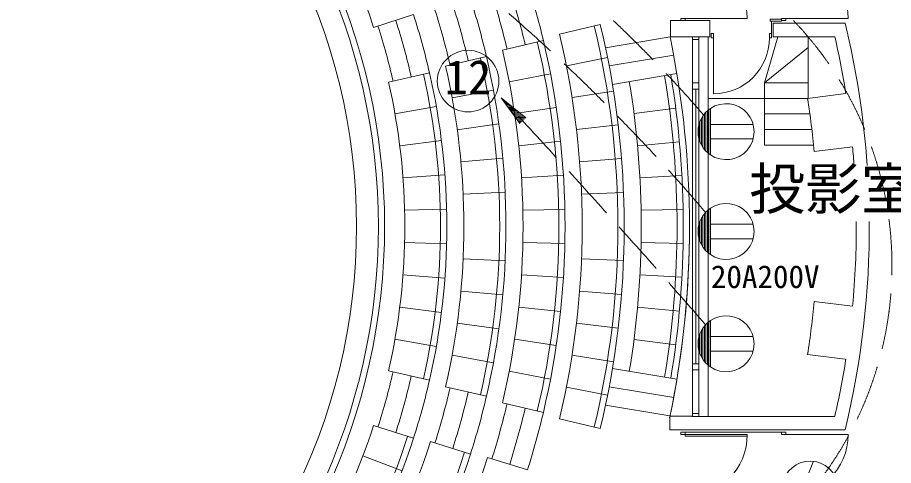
# Model space of a CAD drawing. Units: millimetres, scale not verified. Extents: x -45037 to 38963, y -31304 to 27496.
# Drawn here: x -4983 to 9094, y -5232 to 1970 of the extents above; entities that cross this region are included whole.
import ezdxf
from ezdxf.enums import TextEntityAlignment as Align

# ---------------------------------------------------------------- set-up
doc = ezdxf.new("R2010")
doc.units = ezdxf.units.MM
doc.header["$LTSCALE"] = 300
doc.linetypes.add('DASHED3', pattern=[4, 3, -1])
for name, color, linetype, lineweight in [('1-0_155', 7, 'Continuous', 9), ('8-1', 7, 'Continuous', 9), ('8-2', 7, 'Continuous', 9)]:
    doc.layers.add(name, color=color, linetype=linetype, lineweight=lineweight)
doc.layers.add('1-A', color=7, linetype='Continuous')
doc.styles.add('HG創英角ｺﾞｼｯｸUB', font='')
doc.styles.add('ＭＳ ゴシック', font='')
doc.styles.get('HG創英角ｺﾞｼｯｸUB').set_extended_font_data('HG創英角ｺﾞｼｯｸUB')
doc.styles.get('ＭＳ ゴシック').set_extended_font_data('MS Gothic')

msp = doc.modelspace()

# ---------------------------------------------------------------- linework, layer by layer
at = {"layer": '1-0_155'}
for p, q in [((738.2, 1808.8), (1380.7, 2015.9)), ((4382.3, 1859.4), (3725.9, 1702.3)), ((6141.6, 1919.7), (5510.9, 1919.7)), ((5674.6, 1954.7), (6744.6, 1954.7)), ((5674.6, 1919.7), (5674.6, 1954.7)), ((5744.6, 1954.7), (5744.6, 1919.7)), ((6141.6, 1919.7), (6141.7, 1658.2)), ((7135.1, 1643.7), (7135.1, 1913.4)), ((7162.7, 1879.4), (7162.7, 1658.7)), ((7162.7, 1879.4), (8315.8, 1879.4)), ((7295.7, 1954.7), (8365.7, 1954.7)), ((7365.7, 1919.7), (7295.7, 1919.7)), ((7365.7, 1954.7), (7365.7, 1919.7)), ((6165.1, 1643.7), (6165.1, 1713.7)), ((2810.5, 1445.3), (3467.4, 1600.5)), ((5503.3, 1657.1), (4466.5, 1485)), ((5865.9, -4446.8), (5865.9, 1658.2)), ((5965.9, 1618.2), (5865.9, 1618.2)), ((5965.9, -4446.8), (5965.9, 1658.2)), ((6115.9, 1658.2), (6115.9, -4446.8)), ((6165.1, 1643.7), (6200.1, 1643.7)), ((8152, 1658.7), (7162.7, 1658.7)), ((1895, 1188.3), (2552.4, 1341.3)), ((4499.1, 1325.6), (3837, 1194.3)), ((5564.2, 1363.1), (4525.2, 1190.7)), ((979.3, 931.3), (1637.4, 1081.6)), ((3582.2, 1064.2), (2919.4, 936.8)), ((4577.5, 895.2), (5613.4, 1067.2)), ((5865.9, 918.2), (5965.9, 918.2)), ((2664.9, 802.1), (2001.2, 679.3)), ((3928.2, 682.3), (4595, 787.7)), ((5965.9, 818.2), (5865.9, 818.2)), ((5915.9, 818.2), (5915.9, -3596.8)), ((7712.8, 668.3), (8328.2, 745.8)), ((1747.1, 538.9), (1082.4, 421.6)), ((3006.7, 424.2), (3674.4, 523.5)), ((5594.1, 512), (4924.6, 425.8)), ((7022.7, 419.6), (7750, 419.6)), ((2084.1, 166), (2752.7, 258.2)), ((4669.7, 246.4), (3999.3, 167.2)), ((7022.7, 169.6), (7782.5, 169.6)), ((1159.9, -92.6), (1829.7, -8.6)), ((3743.6, -20.6), (3072.4, -91.6)), ((4981.5, -91), (5653.7, -29.4)), ((7810.1, -80.4), (7022.7, -80.4)), ((8435.7, -107.4), (7820.2, -184.9)), ((2815.5, -289), (2143.4, -350.7)), ((4050.2, -350.3), (4723.1, -297.5)), ((1884.8, -559.5), (1211.7, -610)), ((3116.2, -609.8), (3789.9, -567.1)), ((5693.5, -572.7), (5019.5, -609.7)), ((2179, -869.4), (2853.3, -838.6)), ((4755.2, -843), (4080.7, -869.4)), ((1237.6, -1129.3), (1912.4, -1112.5)), ((3813, -1115.1), (3138.1, -1129.3)), ((5038.5, -1129.3), (5713.4, -1117)), ((1237.6, -1649.3), (1912.4, -1666.1)), ((3813, -1663.5), (3138.1, -1649.3)), ((5713.4, -1661.6), (5038.5, -1649.3)), ((2179, -1909.2), (2853.3, -1940)), ((4755.2, -1935.6), (4080.7, -1909.2)), ((1211.7, -2168.6), (1884.8, -2219.1)), ((3116.2, -2168.8), (3789.9, -2211.5)), ((5693.5, -2205.9), (5019.5, -2168.9)), ((2143.4, -2427.9), (2815.5, -2489.6)), ((4050.2, -2428.3), (4723.1, -2481.1)), ((7820.2, -2593.7), (8435.7, -2671.2)), ((1829.7, -2770), (1159.9, -2686)), ((3072.4, -2687), (3743.6, -2758)), ((4981.5, -2687.6), (5653.7, -2749.2)), ((2752.7, -3036.8), (2084.1, -2944.5)), ((3999.3, -2945.8), (4669.7, -3025)), ((1747.1, -3317.5), (1082.4, -3200.2)), ((3674.4, -3302.1), (3006.7, -3202.8)), ((4924.6, -3204.4), (5594.1, -3290.6)), ((2664.9, -3580.7), (2001.2, -3457.9)), ((4595, -3566.3), (3928.2, -3460.9)), ((7712.8, -3446.9), (8318.3, -3523.2)), ((5865.9, -3596.8), (5965.9, -3596.8)), ((979.3, -3709.9), (1637.4, -3860.2)), ((2919.4, -3715.4), (3582.2, -3842.8)), ((5613.4, -3845.8), (4577.5, -3673.8)), ((5965.9, -3696.8), (5865.9, -3696.8)), ((1895, -3966.9), (2552.4, -4119.9)), ((3837, -3972.9), (4499.1, -4104.2)), ((4525.2, -3969.3), (5564.2, -4141.7)), ((2810.5, -4223.9), (3467.4, -4379.1)), ((4466.5, -4263.6), (5500.9, -4435.3)), ((3725.9, -4480.8), (4382.3, -4638)), ((5500.9, -4426.8), (5500.9, -4658.3)), ((5500.9, -4436.8), (5855.9, -4436.8)), ((5855.9, -4436.8), (5855.9, -4446.8)), ((8151.5, -4446.8), (5855.9, -4446.8)), ((5865.9, -4396.8), (5965.9, -4396.8)), ((1380.7, -4794.5), (738.2, -4587.4)), ((5500.9, -4658.3), (8315.8, -4658.3)), ((7365.7, -4698.3), (5674.6, -4698.3)), ((5674.6, -4698.3), (5674.6, -4733.3)), ((5674.6, -4733.3), (6744.6, -4733.3)), ((7295.7, -4733.3), (7295.7, -4698.3)), ((8365.7, -4733.3), (7295.7, -4733.3)), ((7365.7, -4698.3), (7365.7, -4733.3)), ((2296.6, -5049.3), (1653.5, -4844.3)), ((566.4, -5078.2), (1197.7, -5317.1)), ((3212.3, -5304.5), (2568.6, -5101.2))]:
    msp.add_line(p, q, dxfattribs=at)
for points in [[(5510.9, 1919.7), (5510.9, 1658.2), (6141.7, 1658.2)], [(7295.7, 1954.7), (7295.7, 1913.4), (7111.6, 1913.4), (7111.6, 1943.4), (7295.7, 1943.4)], [(6200.1, 743.7), (6200.1, 1713.7), (6165.1, 1713.7)], [(7135.1, 1643.7), (7100.1, 1643.7), (7100.1, 1713.7), (7135.1, 1713.7)], [(7722.7, 1658.7), (7722.7, 669.6), (6115.9, 669.6)], [(7722.7, 919.6), (7022.7, 919.6), (7235.1, 1658.7)], [(7022.7, -80.4), (7022.7, 919.6), (7722.7, 1486.7)], [(6744.6, -4763.3), (5744.6, -4763.3), (5744.6, -4698.3)]]:
    msp.add_lwpolyline(points, dxfattribs=at)
for centre, radius, start, end in [((-184.1, -1389.3), 18250, 270, 90), ((-9184.1, -1389.3), 9650, 305.33004, 54.66996), ((-9184.1, -1389.3), 10000, 309.39316, 50.60684), ((-9184.1, -1389.3), 10100, 309.50727, 50.55971), ((-9184.1, -1389.3), 10425, 17.86488, 46.44704), ((5744.6, 1954.7), 1000, 0, 90), ((7365.7, 1954.7), 1000, 0, 90), ((-9184.1, -1389.3), 12700, 13.29633, 17.52777), ((-9184.1, -1389.3), 13000, 13.29633, 17.52777), ((-9184.1, -1389.3), 12050, 13.09732, 17.68224), ((-9184.1, -1389.3), 12400, 13.29633, 17.52777), ((-9184.1, -1389.3), 11750, 13.09732, 17.68224), ((-9184.1, -1389.3), 11100, 12.86186, 17.86488), ((-9184.1, -1389.3), 11450, 13.09732, 17.68224), ((-9184.1, -1389.3), 10500, 12.86186, 17.86488), ((-9184.1, -1389.3), 10800, 12.86186, 17.86488), ((-9184.1, -1389.3), 13850, 0, 13.46699), ((-9184.1, -1389.3), 13950, 0, 13.46699), ((-5184.1, -1389.3), 13890, 4.03854, 13.61081), ((-9184.1, -1389.3), 13275, 0, 13.46699), ((-9184.1, -1389.3), 12900, 0, 13.29633), ((-9184.1, -1389.3), 13000, 0, 13.29633), ((-9184.1, -1389.3), 15000, 0, 11.71803), ((6200.1, 1643.7), 900, 270, 0), ((-5184.1, -1389.3), 13680, 8.97926, 12.87414), ((-9184.1, -1389.3), 12325, 0, 13.29633), ((-9184.1, -1389.3), 11950, 0, 13.09732), ((-9184.1, -1389.3), 12050, 0, 13.09732), ((-9184.1, -1389.3), 11375, 0, 13.09732), ((-9184.1, -1389.3), 11000, 0, 12.86186), ((-9184.1, -1389.3), 11100, 0, 12.86186), ((-9184.1, -1389.3), 14800, 0, 9.42559), ((-9184.1, -1389.3), 14900, 0, 9.42559), ((-9184.1, -1389.3), 10425, 0, 12.86186), ((-9184.1, -1389.3), 14225, 0, 9.42559), ((-5184.1, -1389.3), 13060, 5.2912, 9.06481), ((-5184.1, -1389.3), 13680, 4.10064, 5.37674), ((-9184.1, -1389.3), 10425, 347.13814, 0), ((-9184.1, -1389.3), 11000, 347.13814, 0), ((-9184.1, -1389.3), 11100, 347.13814, 0), ((-9184.1, -1389.3), 11375, 346.90268, 0), ((-9184.1, -1389.3), 11950, 346.90268, 0), ((-9184.1, -1389.3), 12050, 346.90268, 0), ((-9184.1, -1389.3), 12325, 346.70367, 0), ((-9184.1, -1389.3), 12900, 346.70367, 0), ((-9184.1, -1389.3), 13000, 346.70367, 0), ((-9184.1, -1389.3), 13275, 346.53301, 0), ((-9184.1, -1389.3), 13850, 346.53301, 0), ((-9184.1, -1389.3), 13950, 346.53301, 0), ((-9184.1, -1389.3), 14225, 350.57441, 0), ((-9184.1, -1389.3), 14800, 350.57441, 0), ((-9184.1, -1389.3), 15000, 348.16061, 0), ((-9184.1, -1389.3), 14900, 350.57441, 0), ((-9184.1, -1389.3), 15000, 348.50159, 0), ((-5184.1, -1389.3), 13890, 346.38919, 0.31843), ((-5184.1, -1389.3), 13680, 354.62326, 0.32332), ((-5734.1, -1389.3), 18150, 270, 357.31936), ((-5734.1, -1389.3), 18250, 270, 357.33406), ((-5734.1, -1389.3), 18300, 270, 357.34134), ((-5734.1, -1389.3), 18300, 270, 357.34134), ((-5184.1, -1389.3), 13060, 350.93519, 354.7088), ((-5184.1, -1389.3), 13680, 347.11628, 351.01942), ((-9184.1, -1389.3), 10500, 342.13512, 347.13814), ((-9184.1, -1389.3), 10800, 342.13512, 347.13814), ((-9184.1, -1389.3), 11100, 342.13512, 347.13814), ((-9184.1, -1389.3), 11450, 342.31776, 346.90268), ((-9184.1, -1389.3), 11750, 342.31776, 346.90268), ((-9184.1, -1389.3), 12050, 342.31776, 346.90268), ((-9184.1, -1389.3), 12400, 342.47223, 346.70367), ((-9184.1, -1389.3), 12700, 342.47223, 346.70367), ((-9184.1, -1389.3), 13000, 342.47223, 346.70367), ((-9184.1, -1389.3), 10425, 313.55297, 342.13512), ((-9184.1, -1389.3), 11000, 313.55297, 342.13512), ((5744.6, -4733.3), 1000, 270, 0), ((7365.7, -4733.3), 1000, 270, 0), ((-9184.1, -1389.3), 11100, 313.55297, 342.13512), ((-9184.1, -1389.3), 11375, 313.50366, 342.31776), ((-9184.1, -1389.3), 11950, 313.50366, 342.31776), ((-9184.1, -1389.3), 12050, 313.50366, 342.31776), ((-9184.1, -1389.3), 12325, 313.46191, 342.47223)]:
    msp.add_arc(centre, radius, start, end, dxfattribs=at)
at = {"layer": '8-1'}
for p, q in [((6079.5, -177.7), (6079.5, 446.3)), ((6103.8, -201.2), (6103.8, 469.7)), ((6128.1, -221.4), (6128.1, 490)), ((6152.4, -239), (6152.4, 507.5)), ((5982.2, -23.3), (5982.2, 291.8)), ((6006.6, -77.2), (6006.6, 345.7)), ((6030.9, -117.6), (6030.9, 386.2)), ((6055.2, -150.3), (6055.2, 418.8)), ((5957.9, 73.1), (5957.9, 195.4)), ((6152.4, 251.4), (6838.2, 251.4)), ((6152.4, 17.1), (6838.2, 17.1)), ((6128.1, -1824.9), (6128.1, -1113.5)), ((6152.4, -1842.4), (6152.4, -1095.9)), ((6006.6, -1680.7), (6006.6, -1257.7)), ((6030.9, -1721.1), (6030.9, -1217.3)), ((6055.2, -1753.8), (6055.2, -1184.6)), ((6079.5, -1781.2), (6079.5, -1157.2)), ((6103.8, -1804.6), (6103.8, -1133.7)), ((5982.2, -1626.7), (5982.2, -1311.6)), ((6152.4, -1352), (6838.2, -1352)), ((5957.9, -1530.3), (5957.9, -1408.1)), ((6152.4, -1586.3), (6838.2, -1586.3)), ((6103.8, -3610.7), (6103.8, -2939.8)), ((6128.1, -3630.9), (6128.1, -2919.5)), ((6152.4, -3648.5), (6152.4, -2902)), ((6006.6, -3486.7), (6006.6, -3063.8)), ((6030.9, -3527.1), (6030.9, -3023.4)), ((6055.2, -3559.8), (6055.2, -2990.7)), ((6079.5, -3587.2), (6079.5, -2963.2)), ((5957.9, -3336.4), (5957.9, -3214.1)), ((5982.2, -3432.8), (5982.2, -3117.7)), ((6152.4, -3158.1), (6838.2, -3158.1)), ((6152.4, -3392.4), (6838.2, -3392.4)), ((7552.9, -5800.8), (7809, -5164.5))]:
    msp.add_line(p, q, dxfattribs=at)
msp.add_circle((2258.1, 947.5), 495, dxfattribs=at)
for centre, start, end in [((6403.8, 134.3), 236.0455, 123.95448), ((6403.8, 134.3), 123.95448, 236.0455), ((6403.8, 134.3), 123.95448, 236.0455), ((6403.8, -1469.2), 123.95448, 236.0455), ((6403.8, -1469.2), 123.95448, 236.0455), ((6403.8, -1469.2), 236.0455, 123.95448), ((6403.8, -3275.2), 123.95448, 236.0455), ((6403.8, -3275.2), 123.95448, 236.0455), ((6403.8, -3275.2), 236.0455, 123.95448), ((7755.5, -5611.3), 304.1243, 192.03328)]:
    msp.add_arc(centre, 450, start, end, dxfattribs=at)
at = {"layer": '8-2'}
for p, q in [((2789.8, 680.2), (3088.7, 264.4)), ((2789.8, 680.2), (3186.1, 355.9)), ((2792.2, 676.9), (2793.9, 676.9)), ((2803.2, 661.6), (2813, 661.2)), ((2814.2, 646.2), (2832.1, 645.6)), ((2825.3, 630.8), (2851.1, 630)), ((2836.3, 615.5), (2870.2, 614.4)), ((2847.4, 600.1), (2889.3, 598.8)), ((2858.4, 584.8), (2908.3, 583.2)), ((2869.4, 569.4), (2927.4, 567.6)), ((2880.5, 554.1), (2946.5, 552)), ((2891.5, 538.7), (2965.6, 536.4)), ((2902.5, 523.4), (2984.6, 520.8)), ((2913.6, 508), (3003.7, 505.2)), ((2924.6, 492.7), (3022.8, 489.6)), ((2935.6, 477.3), (3041.8, 474)), ((2946.7, 462), (3060.9, 458.4)), ((2957.7, 446.6), (3080, 442.8)), ((2968.7, 431.3), (3099, 427.2)), ((2979.8, 415.9), (3118.1, 411.6)), ((2990.8, 400.6), (3137.2, 396)), ((3001.8, 385.2), (3156.3, 380.4)), ((3012.9, 369.9), (3175.3, 364.8)), ((3023.9, 354.5), (3179.5, 349.6)), ((3035, 339.2), (3164, 335.1)), ((3046, 323.8), (3148.5, 320.6)), ((3057, 308.4), (3133.1, 306.1)), ((3068.1, 293.1), (3117.6, 291.5)), ((3079.1, 277.7), (3102.2, 277))]:
    msp.add_line(p, q, dxfattribs=at)
at = {"layer": '8-2', "linetype": 'DASHED3'}
for centre, radius, start, end in [((-9876.3, -13373.2), 21052.7, 40.8727, 59.74778), ((3370, -2022), 5699.7, 322.32398, 73.60983), ((-17273.5, -21095.5), 30699.8, 40.48871, 50.31666), ((-108532.6, -102843.1), 152018.9, 41.07061, 42.92105)]:
    msp.add_arc(centre, radius, start, end, dxfattribs=at)

# ---------------------------------------------------------------- texts
at = {"layer": '1-A', "style": 'HG創英角ｺﾞｼｯｸUB'}
msp.add_text('投影室', height=659.8, dxfattribs=at).set_placement((6774.7, -1312.1), align=Align.BOTTOM_LEFT)
at = {"layer": '8-1', "style": 'ＭＳ ゴシック'}
msp.add_text('12', height=549.9, dxfattribs=at).set_placement((1883.1, 572.5), align=Align.BOTTOM_LEFT)
at = {"layer": '8-2', "style": 'ＭＳ ゴシック'}
msp.add_text('20A200V', height=366.6, dxfattribs=at).set_placement((6159.5, -2490), align=Align.BOTTOM_LEFT)

doc.saveas('drawing.dxf')
